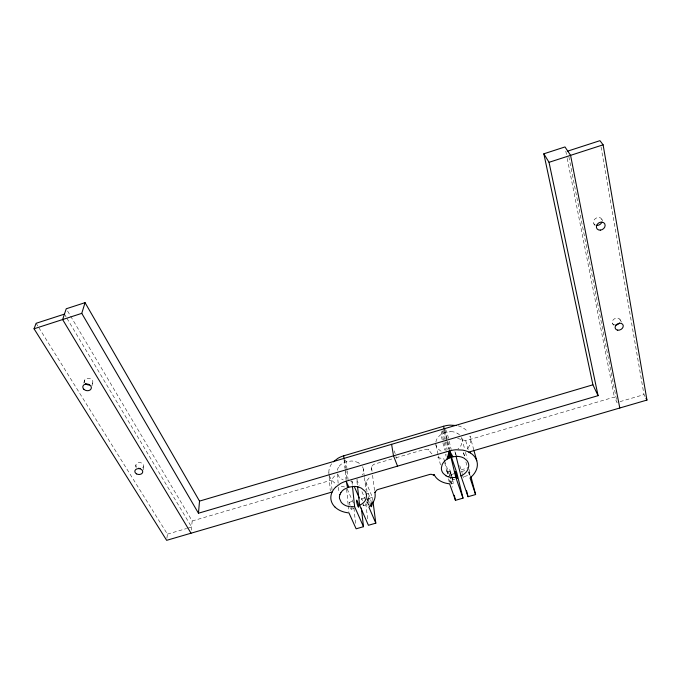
<?xml version="1.0" encoding="UTF-8"?>
<svg xmlns="http://www.w3.org/2000/svg" width="681" height="681" viewBox="0 0 681 681"><rect width="100%" height="100%" fill="white"/><g stroke="black" fill="none" stroke-linecap="round" stroke-linejoin="round"><path stroke-width="0.51" stroke-dasharray="3.4 2.55" d="M443.365 430.281L443.212 433.295L447.145 449.8M191.31 530.133L192.17 520.991L66.236 308.774M166.905 538.262L167.407 534.134L38.366 326.897M143.07 469.992L143.734 465.983M135.528 467.115L135.877 465.106M442.633 431.03L442.063 433.891L446.949 454.533M435.883 441.935L436.47 439.892A13.433 10.258 -12.9 0 1 437.551 437.934A13.356 10.198 -12.9 0 1 440.982 434.572L445.663 432.358L450.865 431.652M91.901 385.863L92.65 382.986M83.789 383.097L84.572 380.228M442.139 430.877L440.982 434.572L442.684 441.799M365.663 494.202L368.251 493.444L367.714 495.138L370.728 505.149M332.013 490.022L331.23 480.182L335.937 474.206M371.562 466.783L371.775 469.839A21.443 16.242 -6.4 0 1 371.681 471.439M366.991 491.767L365.723 481.527L367.008 480.369A21.443 16.242 -6.4 0 0 370.183 476.13M464.357 455.938L463.574 452.942L464.961 451.75M357.321 484.744L356.742 479.628L357.831 479.058M391.95 458.96L374.499 464.101A5.082 3.848 -8 0 0 373.205 464.774L371.426 467.081L372.073 471.303M395.959 457.777L424.442 449.426A5.116 3.89 -11.2 0 1 425.957 449.273L429.064 450.243L430.681 452.567A21.741 16.599 -12.9 0 0 433.235 454.908M192.17 520.991L331.23 480.182M457.598 438.436L465.736 440.701L614.356 397.083L617.046 402.505L568.371 154.229M167.407 534.134L186.56 528.533M187.573 528.235L191.599 527.051L66.61 317.755M620.042 401.628L643.988 394.614L645.469 397.338M447.57 474.01L446.991 470.562L449.809 469.745L451.588 474.836L449.715 475.381M447.042 472.095L449.877 471.278L449.809 469.745M349.276 502.314L352.017 501.514M361.466 498.773L366.191 497.402M451.273 475.73L450.609 472.903L452.473 472.367M461.207 469.83L467.77 467.924M365.723 481.527L372.456 497.402L365.305 499.471L361.236 490.048M444.497 460.637L449.554 475.049L455.938 473.193M459.743 465.651L461.735 471.516L465.387 470.452M371.494 503.131L370.362 498.381L367.774 499.13L369.349 505.779M369.306 501.846L366.684 502.604L368.106 505.898M351.362 509.201L354.103 508.409M363.552 505.677L368.276 504.306M452.235 478.803L452.72 479.875L456.449 478.803M464.263 476.538L469.89 474.912L469.158 472.103M452.116 476.734L453.435 481.467L450.626 482.284L449.571 478.488M450.703 483.902L453.537 483.076L453.435 481.467M350.613 481.169L351.89 481.041L353.55 484.838M450.609 472.903L451.733 475.959M358.529 462.859L359.508 463.472M457.879 433.584L459.632 434.938M469.839 474.878L468.826 471.839M601.757 219.18L602.753 220.729M593.823 223.734L594.802 225.292M36.119 323.288L37.804 325.995M64.44 314.12L66.066 316.844M445.502 429.558L446.949 432.035L448.958 440.275M619.982 319.534L621.455 322.122M612.568 323.56L613.53 325.288M350.57 508.222L350.902 508.869A3.618 0.579 74.2 0 0 351.447 508.86L351.422 508.222M362.803 504.689L363.118 505.336A3.626 0.536 74.1 0 0 363.628 505.336L363.45 503.821M347.242 489.018L353.405 502.927M345.505 460.033L346.229 461.709L347.055 469.847M356.742 479.628L359.202 485.332M368.251 493.444L370.362 498.381M362.573 500.663L361.909 499.13A3.626 0.536 74.1 0 0 361.398 499.105L361.568 500.62A3.626 0.536 74.1 0 0 361.807 501.659M394.137 450.848L395.227 453.64M450.405 483.05L448.907 478.794L451.75 477.977L449.877 471.278M446.991 470.562L448.481 474.802M452.048 478.82L453.537 483.076M444.77 429.745L447.664 440.607M456.423 455.87L454.746 450.941L455.742 454.942M463.574 452.942L464.544 455.844M473.789 449.869L469.992 436.019A21.715 16.574 -12.9 0 1 469.294 445.808M465.736 440.701L468.273 450.201M461.863 438.411L464.459 448.319M465.498 452.278L467.055 458.236M469.047 469.396L470.622 475.432M465.906 461.931L467.464 467.924M468.494 471.916L469.796 476.913M452.337 478.088L452.72 479.875M461.735 471.516L462.237 473.533M462.493 474.538L463.752 479.577M449.213 441.305L451.222 449.554M447.911 441.637L449.911 449.886M444.565 430.341L446.779 439.509M447.238 441.407L449.068 449.017M446.395 441.033L444.174 430.92M446.642 442.063L448.379 449.281M442.922 442.829L444.625 450.064M445.595 454.193L446.081 456.253M449.554 475.049L452.388 487.179M444.514 461.727L443.825 458.713L441.952 458.466A21.749 16.599 -12.9 0 1 436.393 456.755M444.753 462.731L447.306 473.772M448.464 478.794L449.622 483.808M435.951 444.974L438.189 454.951M438.419 455.947L440.437 464.927M344.441 459.42L345.625 468.222M565.8 151.114L567.035 157.362M567.239 158.409L614.356 397.083M601.051 146.943L643.988 394.614M395.916 456.5L396.24 458.432M372.533 475.295L374.839 492.584M372.456 497.402L372.865 500.492M367.749 497.913L368.642 505.089M364.292 476.538L363.416 469.413L362.982 473.346A13.245 10.036 -6.4 0 1 362.028 475.21M364.42 477.56L365.927 489.784M365.808 503.599L367.927 521.152M351.89 481.041L352.324 485.144M353.95 508.103L355.584 523.629M347.157 470.86L348.195 481.033M345.727 469.243L346.74 479.415M344.092 460.024L344.926 468.4M345.224 471.405L346.093 480.207M346.62 489.222L348.144 504.664M348.246 505.694L348.851 511.865M338.159 483.229L337.257 473.006L338.891 476.615A13.399 10.147 -6.4 0 0 341.275 478.82L342.245 479.424A13.245 10.036 -6.4 0 0 343.301 479.935M338.525 487.324L338.976 492.44M328.855 472.529L329.093 475.602M329.17 476.632L330.285 490.975M358.564 462.927A13.245 10.036 -6.4 0 0 356.384 461.948A13.169 9.977 -6.4 0 0 351.37 461.011L346.229 461.709L341.726 463.855A13.169 9.977 -6.4 0 0 338.551 467.123M362.437 466.638A13.245 10.036 -6.4 0 1 363.416 469.439M450.907 431.643A13.356 10.198 -12.9 0 1 454.661 432.18A13.433 10.249 -12.9 0 1 457.904 433.669M349.566 505.2A3.618 0.579 74.2 0 1 349.344 504.161L349.191 502.646A3.618 0.579 74.2 0 1 349.745 502.655L350.426 504.178A3.618 0.579 74.2 0 1 350.766 505.217M435.789 443.944A13.688 10.445 -12.9 0 0 437.764 448.592L440.267 450.686A13.433 10.249 -12.9 0 0 442.361 451.673M469.294 445.783A21.749 16.599 -12.9 0 1 467.472 448.898M458.219 425.855A21.749 16.599 -12.9 0 1 463.531 428.119M463.548 428.17A21.715 16.574 -12.9 0 1 467.566 431.635M461.471 437.44A13.68 10.445 -12.9 0 1 462.246 441.407L461.488 444.463A13.433 10.249 -12.9 0 1 459.675 447.306A13.356 10.189 -12.9 0 1 457.947 448.958M329.383 475.644A21.417 16.225 -6.4 0 0 332.813 481.271A21.451 16.25 -6.4 0 0 337.129 484.472M328.846 472.486A21.417 16.225 -6.4 0 1 332.132 463.174M338.585 467.192A13.245 10.036 -6.4 0 0 337.657 469.09L337.35 469.992A13.399 10.147 -6.4 0 0 337.189 470.963M344.535 486.932A21.451 16.25 -6.4 0 1 340.653 485.987M366.846 501.378A3.626 0.519 74.1 0 0 367.195 502.425L367.851 503.966A3.626 0.519 74.1 0 0 368.344 503.974L368.157 502.459A3.626 0.519 74.1 0 0 367.28 499.292M595.254 225.07A4.571 3.737 -32.8 0 1 595.5 218.482A4.571 3.737 -32.8 0 1 602.081 220.108M614.798 324.965A4.214 3.26 -26.7 0 1 612.508 320.955A4.214 3.26 -26.7 0 1 617.761 318.121A4.214 3.26 -26.7 0 1 620.033 322.13M136.796 467.294A3.95 2.937 6.2 0 1 137.264 463.165A3.95 2.937 6.2 0 1 142.814 463.787A3.95 2.937 6.2 0 1 142.338 467.907M84.827 382.807A4.29 3.32 12 0 1 86.368 378.576A4.29 3.32 12 0 1 92.02 379.879A4.29 3.32 12 0 1 91.45 384.331M428.792 449.775L428.298 449.792L428.809 449.818"/><path stroke-width="1.02" d="M445.995 475.687L443.416 473.576A14.148 10.581 -12.7 0 1 441.382 467.847L442.122 464.765A13.884 10.385 -12.7 0 1 443.246 462.782A13.807 10.326 -12.7 0 1 446.804 459.352L449.111 458.049L449.528 450.924A22.677 16.957 -12.7 0 1 456.134 449.766L462.646 450.115A22.422 16.77 -12.7 0 1 468.468 451.937L470.171 452.848M619.787 408.004L570.584 155.345L564.975 146.943L543.847 153.804L549.031 162.308L598.071 395.661L198.46 513.227L199.524 501.114L85.057 302.662L66.236 308.774L62.618 319.559L191.02 533.214M447.928 458.662L449.528 450.924L346.186 481.186A22.362 16.582 -6.5 0 0 340.287 483.68L335.52 487.298M339.913 494.559L339.623 495.547A13.841 10.266 -6.5 0 0 339.521 498.526L341.207 502.237A13.841 10.266 -6.5 0 0 343.658 504.476L344.663 505.072A13.688 10.155 -6.5 0 0 346.901 506.034A13.611 10.096 -6.5 0 0 351.932 506.86M198.46 513.227L81.771 313.362L85.057 302.662M446.804 459.352L449.528 450.924L452.984 456.764L457.036 456.372M332.175 491.988L166.649 540.331L34.05 328.787L36.119 323.288L64.44 314.12M374.831 492.499L376.678 490.158A5.244 3.89 -8 0 1 378.015 489.469L429.651 474.461A5.286 3.941 -11.1 0 1 431.218 474.299L434.427 475.278L436.078 477.619A22.482 16.812 -12.7 0 0 447.698 483.57L449.622 483.808L455.461 500.322L463.003 498.16L456.849 472.929L451.137 456.33M374.967 492.193L375.18 495.291A22.158 16.438 -6.5 0 1 370.234 505.957L368.898 507.132L375.81 523.161L368.421 525.281L359.628 505.234L357.551 486.796M333.367 461.829L337.972 458.27A21.639 16.387 -6.4 0 1 343.675 455.827L443.578 426.263A21.937 16.744 -12.9 0 1 449.962 425.14L456.261 425.497M359.628 505.234L361.807 504A13.611 10.096 -6.5 0 0 364.429 501.65A13.688 10.155 -6.4 0 0 366.089 498.858L366.548 494.883A13.79 10.224 -6.4 0 0 364.956 491.154L361.517 488.26A13.688 10.155 -6.4 0 0 358.078 486.983M470.886 476.436L475.61 494.542L468.051 496.713L460.943 475.908L463.225 474.64A13.807 10.317 -12.7 0 0 466.791 471.286A13.884 10.385 -12.7 0 0 467.941 469.32L468.741 466.23A14.148 10.581 -12.7 0 0 466.817 460.441L464.272 458.313A13.884 10.385 -12.7 0 0 462.101 457.283A13.807 10.326 -12.7 0 0 457.07 456.355M358.044 486.906A13.611 10.096 -6.4 0 0 354.129 486.413L348.817 487.136L344.152 489.324A13.611 10.096 -6.5 0 0 340.875 492.635M449.111 458.049L452.984 456.764M567.75 151.105L599.961 140.669L603.111 144.823L646.95 400.07L468.783 452.099M34.05 328.787L81.771 313.362M549.031 162.308L603.111 144.823M199.524 501.114L592.913 384.808L598.071 395.661M361.364 508.094L363.492 526.694L356.129 528.805L348.953 512.895L347.012 512.665A22.167 16.438 -6.4 0 1 334.907 506.97M463.003 498.16L455.81 477.39L453.154 477.551M363.492 526.694L354.622 506.69L351.975 506.851M645.963 398.249L646.95 400.07M348.817 487.136L346.186 481.186L347.557 487.553M354.375 486.736L359.304 498.032M370.728 505.149L371.434 506.8L371.945 505.021L371.494 503.131M397.542 466.144L393.499 455.844L391.601 444.327M451.656 457.104L449.528 450.924L450.362 457.53M475.61 494.542L470.052 477.909L471.482 476.691A22.473 16.804 -12.7 0 0 477.338 465.651A22.447 16.787 -12.7 0 0 470.154 452.805M474.061 450.856L476.768 460.748M466.536 490.66L468.051 496.713M455.989 455.938L460.943 475.908M443.578 426.263L444.318 429.319M450.745 456.398L455.81 477.39M454.278 495.266L455.461 500.322M543.847 153.804L592.913 384.808M372.992 501.522L375.81 523.161M352.435 486.174L354.622 506.69M343.675 455.827L343.99 458.968M335.52 487.273A22.124 16.412 -6.4 0 0 332.294 491.691L331.613 493.291A22.158 16.438 -6.4 0 0 330.838 498.143A22.124 16.412 -6.4 0 0 331.979 502.842A22.124 16.412 -6.4 0 0 334.916 506.97M339.947 494.627A13.688 10.155 -6.5 0 1 340.909 492.712M453.112 477.568A13.807 10.317 -12.7 0 1 448.107 476.7M448.013 476.726A13.884 10.385 -12.7 0 1 445.859 475.721M601.842 222.168A4.571 3.737 -32.8 0 1 596.25 225.385M619.523 322.998A4.214 3.26 -26.7 0 1 615.82 324.999M140.499 468.46A3.95 2.937 6.2 0 1 138.473 468.239M89.483 384.952A4.29 3.32 12 0 1 85.448 383.573M434.146 474.802L433.635 474.819L434.146 474.802M457.385 478.53L455.266 471.558L457.385 478.53M358.223 506.749L357.542 505.217A3.626 0.553 74.2 0 1 356.665 502.042L356.503 500.526A3.626 0.553 74.2 0 1 357.031 500.544L357.704 502.076A3.626 0.553 74.2 0 1 358.572 505.234L358.742 506.749A3.626 0.553 74.2 0 1 358.223 506.749M83.882 389.319A4.324 3.328 11.8 0 0 91.16 388.732A4.324 3.328 11.8 0 0 86.215 383.982A4.324 3.328 11.8 0 0 83.882 389.319M600.284 230.127A4.614 3.763 -32.5 0 0 604.754 223.828A4.614 3.763 -32.5 0 0 597.203 224.381A4.614 3.763 -32.5 0 0 600.284 230.127M136.506 473.865A3.984 2.945 6 0 0 142.738 472.001A3.984 2.945 6 0 0 137.102 468.809A3.984 2.945 6 0 0 136.506 473.865M617.676 330.157A4.256 3.277 -26.5 0 0 623.217 325.509A4.256 3.277 -26.5 0 0 616.654 324.479A4.256 3.277 -26.5 0 0 617.676 330.157"/></g></svg>
